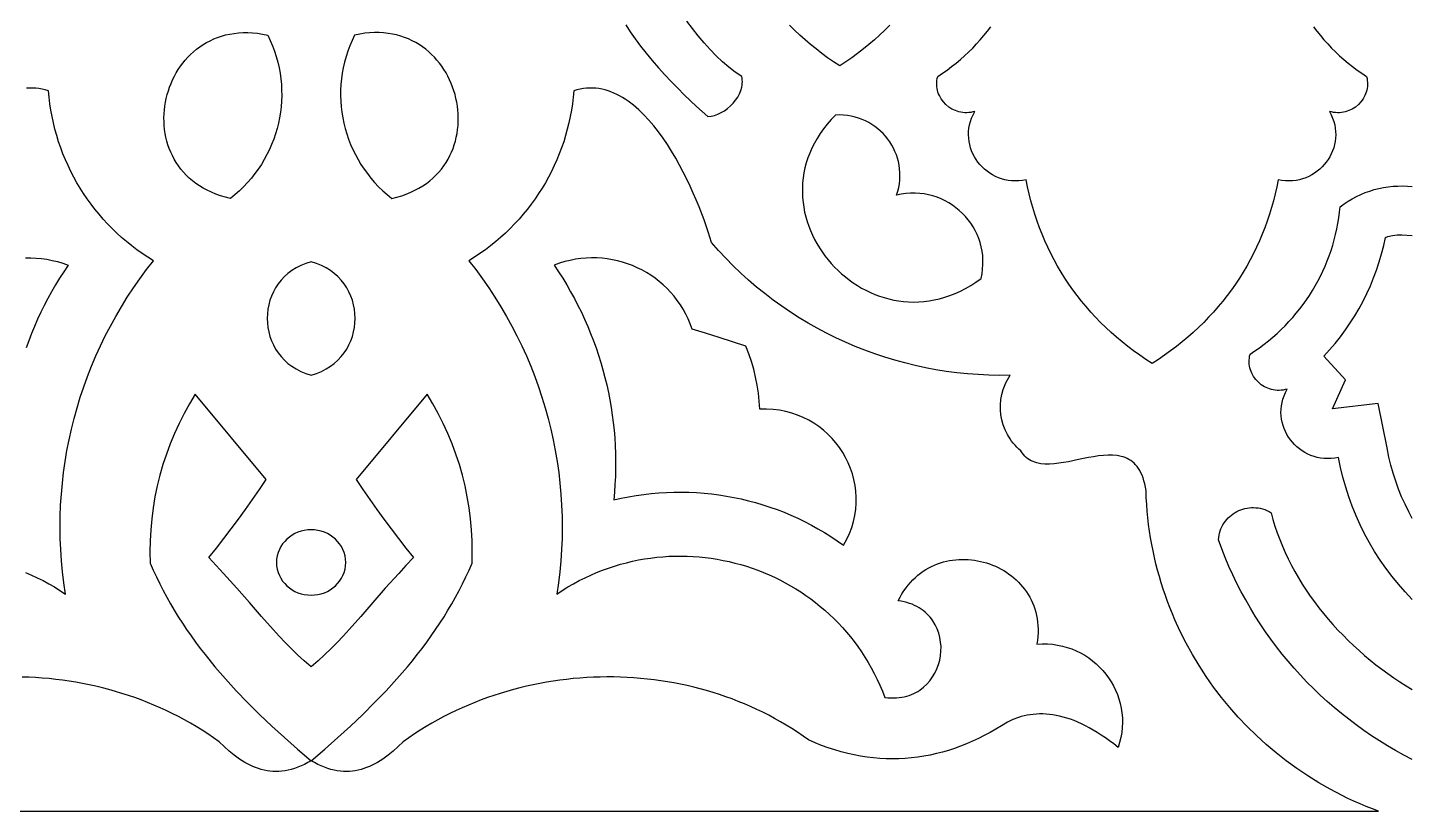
# Model space of a CAD drawing. Extents: x 50 to 3710, y -977 to -877.
# Drawn here: x 3624.9 to 3710.1, y -977.1 to -928.9 of the extents above; entities that cross this region are included whole.
import ezdxf

# ---------------------------------------------------------------- set-up
doc = ezdxf.new("R2010")
doc.units = 0
doc.layers.add('LAYER_1', color=18, linetype='CONTINUOUS')

msp = doc.modelspace()

# ---------------------------------------------------------------- linework, layer by layer
at = {"layer": 'LAYER_1'}
for points in [[(3661.713, -928.699), (3661.98, -929.126), (3662.28, -929.561), (3662.609, -930.004), (3662.961, -930.449), (3663.332, -930.894), (3663.717, -931.336), (3664.112, -931.77), (3664.512, -932.195), (3664.912, -932.606), (3665.308, -933), (3666.068, -933.724), (3666.755, -934.341), (3666.962, -934.319), (3667.172, -934.27), (3667.38, -934.196), (3667.586, -934.099), (3667.785, -933.981), (3667.976, -933.844), (3668.156, -933.69), (3668.322, -933.521), (3668.472, -933.34), (3668.603, -933.147), (3668.712, -932.946), (3668.798, -932.738), (3668.856, -932.525), (3668.875, -932.417), (3668.885, -932.309), (3668.888, -932.2), (3668.883, -932.092), (3668.869, -931.984), (3668.846, -931.876), (3668.453, -931.607), (3668.061, -931.303), (3667.671, -930.966), (3667.284, -930.601), (3666.903, -930.211), (3666.53, -929.8), (3666.166, -929.371), (3665.813, -928.927), (3665.474, -928.473)], [(3677.962, -928.717), (3677.654, -929.025), (3677.337, -929.326), (3677.012, -929.62), (3676.678, -929.906), (3676.335, -930.185), (3675.983, -930.456), (3675.624, -930.72), (3675.256, -930.975), (3674.879, -931.222), (3674.503, -930.975), (3674.134, -930.72), (3673.775, -930.456), (3673.423, -930.185), (3673.08, -929.906), (3672.746, -929.62), (3672.421, -929.326), (3672.104, -929.025), (3671.796, -928.717)], [(3704.049, -928.822), (3704.255, -929.094), (3704.469, -929.361), (3704.691, -929.623), (3704.92, -929.878), (3705.157, -930.127), (3705.402, -930.37), (3705.654, -930.606), (3705.913, -930.835), (3706.179, -931.058), (3706.452, -931.273), (3706.732, -931.482), (3707.019, -931.683), (3707.313, -931.876), (3707.341, -932.002), (3707.359, -932.127), (3707.369, -932.251), (3707.37, -932.373), (3707.362, -932.493), (3707.347, -932.611), (3707.323, -932.726), (3707.292, -932.839), (3707.254, -932.949), (3707.209, -933.055), (3707.098, -933.257), (3706.964, -933.443), (3706.807, -933.61), (3706.63, -933.757), (3706.435, -933.881), (3706.225, -933.98), (3706.115, -934.019), (3706.002, -934.052), (3705.886, -934.077), (3705.768, -934.094), (3705.648, -934.104), (3705.526, -934.106), (3705.402, -934.099), (3705.277, -934.084), (3705.151, -934.06), (3705.025, -934.026), (3705.133, -934.23), (3705.222, -934.436), (3705.294, -934.643), (3705.349, -934.851), (3705.386, -935.058), (3705.408, -935.265), (3705.413, -935.47), (3705.404, -935.673), (3705.379, -935.873), (3705.34, -936.07), (3705.287, -936.263), (3705.221, -936.451), (3705.142, -936.634), (3705.051, -936.811), (3704.948, -936.981), (3704.833, -937.144), (3704.708, -937.299), (3704.573, -937.445), (3704.427, -937.582), (3704.273, -937.71), (3704.109, -937.826), (3703.937, -937.932), (3703.757, -938.026), (3703.57, -938.107), (3703.376, -938.175), (3703.176, -938.229), (3702.97, -938.269), (3702.759, -938.294), (3702.543, -938.303), (3702.322, -938.296), (3702.098, -938.271), (3701.87, -938.229), (3701.785, -938.662), (3701.689, -939.091), (3701.583, -939.517), (3701.465, -939.939), (3701.337, -940.357), (3701.198, -940.771), (3701.049, -941.18), (3700.889, -941.585), (3700.718, -941.986), (3700.537, -942.382), (3700.346, -942.772), (3700.145, -943.158), (3699.934, -943.538), (3699.713, -943.913), (3699.482, -944.282), (3699.241, -944.646), (3698.99, -945.003), (3698.729, -945.354), (3698.459, -945.699), (3698.18, -946.037), (3697.891, -946.369), (3697.592, -946.694), (3697.285, -947.012), (3696.968, -947.322), (3696.642, -947.625), (3696.307, -947.921), (3695.963, -948.209), (3695.61, -948.489), (3695.249, -948.761), (3694.878, -949.025), (3694.499, -949.28), (3694.112, -949.527), (3693.724, -949.28), (3693.346, -949.025), (3692.975, -948.761), (3692.614, -948.489), (3692.261, -948.209), (3691.917, -947.921), (3691.582, -947.625), (3691.256, -947.322), (3690.939, -947.012), (3690.631, -946.694), (3690.333, -946.369), (3690.044, -946.037), (3689.764, -945.699), (3689.494, -945.354), (3689.234, -945.003), (3688.983, -944.646), (3688.742, -944.282), (3688.511, -943.913), (3688.29, -943.538), (3688.078, -943.158), (3687.877, -942.772), (3687.686, -942.382), (3687.506, -941.986), (3687.335, -941.585), (3687.175, -941.18), (3687.026, -940.771), (3686.887, -940.357), (3686.759, -939.939), (3686.641, -939.517), (3686.534, -939.091), (3686.439, -938.662), (3686.354, -938.229), (3686.126, -938.271), (3685.902, -938.296), (3685.681, -938.303), (3685.465, -938.294), (3685.254, -938.269), (3685.048, -938.229), (3684.847, -938.175), (3684.653, -938.107), (3684.466, -938.026), (3684.287, -937.932), (3684.115, -937.826), (3683.951, -937.71), (3683.797, -937.582), (3683.651, -937.445), (3683.516, -937.299), (3683.39, -937.144), (3683.276, -936.981), (3683.173, -936.811), (3683.082, -936.634), (3683.003, -936.451), (3682.937, -936.263), (3682.884, -936.07), (3682.845, -935.873), (3682.82, -935.673), (3682.81, -935.47), (3682.816, -935.265), (3682.837, -935.058), (3682.875, -934.851), (3682.93, -934.643), (3683.001, -934.436), (3683.091, -934.23), (3683.199, -934.026), (3683.072, -934.06), (3682.947, -934.084), (3682.822, -934.099), (3682.698, -934.106), (3682.576, -934.104), (3682.456, -934.094), (3682.338, -934.077), (3682.222, -934.052), (3682.109, -934.019), (3681.999, -933.98), (3681.789, -933.881), (3681.594, -933.757), (3681.417, -933.61), (3681.26, -933.443), (3681.125, -933.257), (3681.015, -933.055), (3680.97, -932.949), (3680.931, -932.839), (3680.9, -932.726), (3680.877, -932.611), (3680.861, -932.493), (3680.854, -932.373), (3680.855, -932.251), (3680.865, -932.127), (3680.883, -932.002), (3680.911, -931.876), (3681.205, -931.683), (3681.492, -931.482), (3681.772, -931.273), (3682.045, -931.058), (3682.311, -930.835), (3682.57, -930.606), (3682.822, -930.37), (3683.066, -930.127), (3683.303, -929.878), (3683.533, -929.623), (3683.755, -929.361), (3683.969, -929.094), (3684.175, -928.822)], [(3576.63, -977.082), (3642.343, -977.082), (3708.056, -977.082), (3707.671, -976.936), (3707.289, -976.783), (3706.911, -976.623), (3706.537, -976.457), (3706.166, -976.285), (3705.8, -976.106), (3705.08, -975.728), (3704.376, -975.326), (3703.689, -974.9), (3703.021, -974.45), (3702.371, -973.977), (3701.739, -973.482), (3701.128, -972.965), (3700.536, -972.427), (3699.965, -971.868), (3699.415, -971.29), (3698.887, -970.692), (3698.382, -970.076), (3697.899, -969.442), (3697.439, -968.79), (3697.004, -968.122), (3696.593, -967.438), (3696.207, -966.738), (3695.847, -966.024), (3695.513, -965.295), (3695.356, -964.926), (3695.205, -964.553), (3695.062, -964.177), (3694.925, -963.798), (3694.796, -963.416), (3694.673, -963.031), (3694.558, -962.643), (3694.449, -962.252), (3694.348, -961.858), (3694.255, -961.462), (3694.168, -961.063), (3694.089, -960.661), (3694.018, -960.257), (3693.954, -959.851), (3693.898, -959.442), (3693.85, -959.031), (3693.809, -958.619), (3693.776, -958.204), (3693.751, -957.787), (3693.735, -957.368), (3693.699, -957.15), (3693.656, -956.946), (3693.606, -956.755), (3693.551, -956.578), (3693.489, -956.413), (3693.421, -956.26), (3693.347, -956.12), (3693.267, -955.991), (3693.183, -955.873), (3693.093, -955.766), (3692.998, -955.669), (3692.898, -955.583), (3692.794, -955.505), (3692.685, -955.437), (3692.572, -955.378), (3692.455, -955.327), (3692.334, -955.284), (3692.21, -955.248), (3691.951, -955.198), (3691.68, -955.174), (3691.399, -955.172), (3691.109, -955.188), (3690.811, -955.221), (3690.508, -955.267), (3690.201, -955.322), (3689.581, -955.448), (3688.964, -955.574), (3688.661, -955.629), (3688.363, -955.675), (3688.072, -955.708), (3687.789, -955.725), (3687.517, -955.723), (3687.257, -955.698), (3687.01, -955.649), (3686.893, -955.613), (3686.779, -955.57), (3686.669, -955.519), (3686.564, -955.46), (3686.463, -955.392), (3686.367, -955.315), (3686.276, -955.228), (3686.19, -955.132), (3686.109, -955.025), (3686.034, -954.907), (3685.907, -954.795), (3685.786, -954.678), (3685.672, -954.557), (3685.564, -954.431), (3685.464, -954.302), (3685.37, -954.169), (3685.202, -953.893), (3685.062, -953.606), (3684.95, -953.309), (3684.865, -953.005), (3684.808, -952.695), (3684.779, -952.382), (3684.778, -952.067), (3684.806, -951.752), (3684.862, -951.44), (3684.947, -951.133), (3685.062, -950.832), (3685.13, -950.685), (3685.205, -950.54), (3685.288, -950.397), (3685.378, -950.258), (3684.715, -950.263), (3684.055, -950.25), (3683.398, -950.219), (3682.743, -950.169), (3682.091, -950.102), (3681.443, -950.017), (3680.799, -949.914), (3680.16, -949.794), (3679.524, -949.657), (3678.894, -949.502), (3678.269, -949.331), (3677.65, -949.143), (3677.036, -948.938), (3676.429, -948.716), (3675.829, -948.479), (3675.236, -948.225), (3674.65, -947.955), (3674.072, -947.669), (3673.501, -947.367), (3672.94, -947.05), (3672.387, -946.718), (3671.843, -946.37), (3671.308, -946.007), (3670.784, -945.629), (3670.269, -945.237), (3669.765, -944.83), (3669.272, -944.408), (3668.79, -943.972), (3668.319, -943.522), (3667.861, -943.058), (3667.414, -942.58), (3666.98, -942.088), (3666.78, -941.427), (3666.527, -940.687), (3666.222, -939.888), (3666.052, -939.472), (3665.869, -939.049), (3665.675, -938.62), (3665.469, -938.189), (3665.251, -937.757), (3665.023, -937.326), (3664.784, -936.9), (3664.534, -936.481), (3664.274, -936.07), (3664.004, -935.671), (3663.724, -935.285), (3663.434, -934.916), (3663.135, -934.564), (3662.827, -934.234), (3662.51, -933.927), (3662.184, -933.645), (3661.85, -933.392), (3661.68, -933.276), (3661.508, -933.168), (3661.334, -933.068), (3661.158, -932.977), (3660.98, -932.895), (3660.8, -932.821), (3660.618, -932.757), (3660.435, -932.703), (3660.249, -932.659), (3660.062, -932.624), (3659.873, -932.601), (3659.683, -932.588), (3659.49, -932.586), (3659.297, -932.596), (3659.101, -932.617), (3658.904, -932.651), (3658.705, -932.697), (3658.505, -932.755), (3658.469, -933.157), (3658.422, -933.557), (3658.362, -933.954), (3658.29, -934.348), (3658.207, -934.738), (3658.112, -935.125), (3658.006, -935.509), (3657.889, -935.888), (3657.76, -936.263), (3657.621, -936.633), (3657.47, -936.999), (3657.309, -937.36), (3657.138, -937.716), (3656.956, -938.067), (3656.763, -938.412), (3656.561, -938.751), (3656.348, -939.084), (3656.126, -939.411), (3655.894, -939.732), (3655.652, -940.046), (3655.401, -940.353), (3655.141, -940.653), (3654.871, -940.946), (3654.592, -941.231), (3654.305, -941.508), (3654.008, -941.777), (3653.703, -942.038), (3653.39, -942.291), (3653.068, -942.535), (3652.738, -942.77), (3652.4, -942.996), (3652.054, -943.212), (3652.479, -943.761), (3652.889, -944.318), (3653.283, -944.884), (3653.661, -945.459), (3654.023, -946.042), (3654.369, -946.633), (3654.699, -947.232), (3655.013, -947.838), (3655.311, -948.451), (3655.592, -949.07), (3655.857, -949.696), (3656.105, -950.328), (3656.336, -950.965), (3656.551, -951.608), (3656.75, -952.256), (3656.931, -952.909), (3657.095, -953.565), (3657.242, -954.226), (3657.372, -954.891), (3657.485, -955.559), (3657.581, -956.23), (3657.659, -956.903), (3657.72, -957.58), (3657.763, -958.258), (3657.788, -958.937), (3657.796, -959.619), (3657.786, -960.301), (3657.758, -960.984), (3657.712, -961.668), (3657.648, -962.351), (3657.565, -963.035), (3657.465, -963.717), (3657.805, -963.493), (3658.149, -963.281), (3658.497, -963.081), (3658.848, -962.892), (3659.202, -962.714), (3659.56, -962.548), (3659.919, -962.393), (3660.282, -962.25), (3660.646, -962.118), (3661.013, -961.996), (3661.381, -961.886), (3661.752, -961.788), (3662.123, -961.699), (3662.495, -961.622), (3662.869, -961.556), (3663.243, -961.5), (3663.618, -961.455), (3663.993, -961.421), (3664.368, -961.397), (3664.742, -961.384), (3665.117, -961.381), (3665.49, -961.388), (3665.863, -961.405), (3666.235, -961.433), (3666.605, -961.471), (3666.974, -961.519), (3667.341, -961.577), (3667.706, -961.644), (3668.069, -961.722), (3668.429, -961.809), (3668.787, -961.906), (3669.142, -962.012), (3669.494, -962.128), (3669.843, -962.254), (3670.188, -962.389), (3670.529, -962.533), (3670.866, -962.687), (3671.199, -962.849), (3671.528, -963.021), (3671.852, -963.202), (3672.171, -963.392), (3672.485, -963.59), (3672.794, -963.798), (3673.097, -964.014), (3673.394, -964.239), (3673.685, -964.473), (3673.971, -964.715), (3674.249, -964.966), (3674.521, -965.225), (3674.787, -965.493), (3675.045, -965.768), (3675.295, -966.052), (3675.539, -966.344), (3675.774, -966.644), (3676.002, -966.953), (3676.221, -967.269), (3676.431, -967.592), (3676.634, -967.924), (3676.827, -968.264), (3677.011, -968.611), (3677.186, -968.965), (3677.351, -969.327), (3677.506, -969.697), (3677.652, -970.074), (3677.838, -970.095), (3678.02, -970.106), (3678.196, -970.109), (3678.368, -970.103), (3678.536, -970.089), (3678.698, -970.066), (3678.855, -970.036), (3679.008, -969.998), (3679.155, -969.952), (3679.298, -969.9), (3679.435, -969.841), (3679.568, -969.775), (3679.695, -969.703), (3679.817, -969.625), (3680.045, -969.452), (3680.252, -969.259), (3680.438, -969.047), (3680.602, -968.819), (3680.744, -968.577), (3680.864, -968.323), (3680.961, -968.059), (3681.035, -967.788), (3681.086, -967.511), (3681.113, -967.231), (3681.116, -966.95), (3681.095, -966.67), (3681.05, -966.393), (3680.98, -966.122), (3680.885, -965.859), (3680.764, -965.606), (3680.617, -965.364), (3680.535, -965.249), (3680.445, -965.137), (3680.349, -965.029), (3680.246, -964.926), (3680.137, -964.828), (3680.021, -964.734), (3679.898, -964.645), (3679.769, -964.562), (3679.632, -964.485), (3679.489, -964.414), (3679.339, -964.349), (3679.182, -964.29), (3679.018, -964.239), (3678.847, -964.194), (3678.669, -964.157), (3678.484, -964.127), (3678.594, -963.914), (3678.71, -963.711), (3678.833, -963.518), (3678.963, -963.334), (3679.098, -963.161), (3679.239, -962.997), (3679.385, -962.842), (3679.537, -962.697), (3679.693, -962.561), (3679.853, -962.435), (3680.018, -962.317), (3680.187, -962.209), (3680.359, -962.11), (3680.535, -962.019), (3680.714, -961.938), (3680.895, -961.865), (3681.079, -961.801), (3681.265, -961.745), (3681.453, -961.697), (3681.642, -961.658), (3681.832, -961.628), (3682.024, -961.605), (3682.216, -961.59), (3682.409, -961.584), (3682.601, -961.585), (3682.794, -961.594), (3682.985, -961.611), (3683.177, -961.635), (3683.366, -961.667), (3683.555, -961.706), (3683.926, -961.807), (3684.109, -961.868), (3684.289, -961.936), (3684.466, -962.01), (3684.64, -962.092), (3684.81, -962.181), (3684.977, -962.276), (3685.139, -962.378), (3685.297, -962.486), (3685.451, -962.601), (3685.599, -962.722), (3685.743, -962.849), (3685.88, -962.982), (3686.012, -963.122), (3686.138, -963.267), (3686.257, -963.418), (3686.37, -963.575), (3686.476, -963.738), (3686.574, -963.906), (3686.665, -964.08), (3686.747, -964.259), (3686.822, -964.443), (3686.888, -964.632), (3686.945, -964.827), (3686.994, -965.027), (3687.033, -965.231), (3687.062, -965.441), (3687.081, -965.655), (3687.09, -965.873), (3687.088, -966.097), (3687.076, -966.324), (3687.052, -966.557), (3687.017, -966.793), (3687.343, -966.778), (3687.663, -966.783), (3687.978, -966.808), (3688.285, -966.852), (3688.586, -966.915), (3688.878, -966.996), (3689.163, -967.094), (3689.438, -967.209), (3689.704, -967.339), (3689.961, -967.485), (3690.206, -967.645), (3690.441, -967.819), (3690.665, -968.006), (3690.876, -968.206), (3691.075, -968.417), (3691.261, -968.639), (3691.433, -968.872), (3691.591, -969.115), (3691.734, -969.366), (3691.862, -969.626), (3691.974, -969.894), (3692.069, -970.169), (3692.148, -970.45), (3692.21, -970.736), (3692.254, -971.028), (3692.279, -971.323), (3692.285, -971.623), (3692.271, -971.925), (3692.238, -972.23), (3692.184, -972.536), (3692.109, -972.842), (3692.012, -973.15), (3691.749, -972.941), (3691.49, -972.746), (3691.234, -972.562), (3690.982, -972.39), (3690.732, -972.23), (3690.486, -972.081), (3690.244, -971.944), (3690.004, -971.818), (3689.768, -971.702), (3689.535, -971.598), (3689.305, -971.503), (3689.079, -971.42), (3688.855, -971.346), (3688.635, -971.282), (3688.418, -971.228), (3688.204, -971.183), (3687.993, -971.147), (3687.786, -971.121), (3687.581, -971.104), (3687.38, -971.095), (3687.182, -971.094), (3686.986, -971.102), (3686.794, -971.118), (3686.605, -971.142), (3686.419, -971.174), (3686.236, -971.213), (3686.056, -971.259), (3685.879, -971.313), (3685.534, -971.44), (3685.201, -971.593), (3684.85, -971.818), (3684.497, -972.033), (3684.14, -972.236), (3683.782, -972.428), (3683.421, -972.608), (3683.057, -972.777), (3682.691, -972.933), (3682.323, -973.078), (3681.953, -973.211), (3681.58, -973.332), (3681.206, -973.44), (3680.829, -973.536), (3680.45, -973.62), (3680.069, -973.691), (3679.687, -973.749), (3679.302, -973.795), (3678.916, -973.827), (3678.529, -973.847), (3678.139, -973.854), (3677.748, -973.847), (3677.356, -973.827), (3676.962, -973.794), (3676.567, -973.747), (3676.17, -973.686), (3675.773, -973.611), (3675.374, -973.523), (3674.974, -973.421), (3674.573, -973.304), (3674.171, -973.173), (3673.768, -973.028), (3673.364, -972.869), (3672.959, -972.695), (3672.623, -972.455), (3672.282, -972.222), (3671.936, -971.997), (3671.586, -971.78), (3671.232, -971.571), (3670.873, -971.369), (3670.51, -971.175), (3670.143, -970.988), (3669.772, -970.81), (3669.398, -970.639), (3669.02, -970.475), (3668.639, -970.319), (3668.255, -970.171), (3667.868, -970.031), (3667.478, -969.898), (3667.085, -969.773), (3666.69, -969.656), (3666.292, -969.546), (3665.892, -969.444), (3665.49, -969.35), (3665.086, -969.263), (3664.68, -969.184), (3664.272, -969.113), (3663.863, -969.049), (3663.453, -968.993), (3663.041, -968.945), (3662.628, -968.904), (3662.215, -968.871), (3661.8, -968.846), (3661.386, -968.829), (3660.97, -968.819), (3660.555, -968.817), (3660.139, -968.822), (3659.723, -968.835), (3659.308, -968.856), (3658.892, -968.885), (3658.477, -968.921), (3658.063, -968.965), (3657.65, -969.016), (3657.237, -969.075), (3656.826, -969.142), (3656.416, -969.217), (3656.007, -969.299), (3655.6, -969.389), (3655.194, -969.487), (3654.791, -969.592), (3654.389, -969.705), (3653.989, -969.826), (3653.592, -969.955), (3653.197, -970.091), (3652.805, -970.234), (3652.415, -970.386), (3652.028, -970.545), (3651.645, -970.712), (3651.264, -970.886), (3650.887, -971.069), (3650.514, -971.259), (3650.144, -971.456), (3649.778, -971.661), (3649.416, -971.874), (3649.058, -972.095), (3648.704, -972.323), (3648.355, -972.559), (3648.01, -972.803), (3647.704, -973.102), (3647.394, -973.381), (3647.078, -973.637), (3646.758, -973.869), (3646.431, -974.074), (3646.099, -974.25), (3645.93, -974.327), (3645.759, -974.396), (3645.587, -974.457), (3645.413, -974.509), (3645.237, -974.552), (3645.06, -974.586), (3644.88, -974.611), (3644.698, -974.627), (3644.515, -974.632), (3644.329, -974.628), (3644.141, -974.613), (3643.951, -974.588), (3643.758, -974.551), (3643.564, -974.504), (3643.367, -974.445), (3643.167, -974.374), (3642.965, -974.292), (3642.761, -974.197), (3642.554, -974.09), (3642.344, -973.97), (3643.178, -973.26), (3643.986, -972.549), (3644.768, -971.835), (3645.524, -971.118), (3646.252, -970.396), (3646.952, -969.669), (3647.624, -968.934), (3648.265, -968.191), (3648.575, -967.816), (3648.877, -967.438), (3649.171, -967.058), (3649.457, -966.676), (3649.735, -966.29), (3650.006, -965.901), (3650.268, -965.509), (3650.522, -965.113), (3650.768, -964.714), (3651.005, -964.311), (3651.234, -963.905), (3651.455, -963.494), (3651.666, -963.08), (3651.869, -962.661), (3652.064, -962.238), (3652.249, -961.81), (3652.265, -961.124), (3652.254, -960.44), (3652.218, -959.759), (3652.156, -959.08), (3652.068, -958.405), (3651.956, -957.734), (3651.818, -957.068), (3651.655, -956.408), (3651.468, -955.755), (3651.256, -955.108), (3651.019, -954.47), (3650.759, -953.839), (3650.474, -953.218), (3650.166, -952.607), (3649.834, -952.006), (3649.479, -951.416), (3645.11, -956.666), (3645.525, -957.286), (3645.948, -957.902), (3646.378, -958.512), (3646.817, -959.116), (3647.263, -959.715), (3647.716, -960.309), (3648.178, -960.897), (3648.646, -961.479), (3648.18, -961.967), (3647.737, -962.443), (3646.91, -963.364), (3646.141, -964.246), (3645.406, -965.092), (3644.683, -965.905), (3644.319, -966.301), (3643.948, -966.69), (3643.568, -967.073), (3643.175, -967.45), (3642.768, -967.821), (3642.343, -968.187), (3641.918, -967.821), (3641.511, -967.45), (3641.119, -967.073), (3640.739, -966.69), (3640.368, -966.301), (3640.003, -965.905), (3639.28, -965.092), (3638.546, -964.246), (3637.777, -963.364), (3636.95, -962.443), (3636.507, -961.967), (3636.04, -961.479), (3636.509, -960.897), (3636.97, -960.309), (3637.424, -959.715), (3637.87, -959.116), (3638.308, -958.512), (3638.739, -957.902), (3639.162, -957.286), (3639.577, -956.666), (3635.208, -951.416), (3634.853, -952.006), (3634.521, -952.607), (3634.212, -953.218), (3633.928, -953.839), (3633.667, -954.47), (3633.431, -955.108), (3633.219, -955.755), (3633.031, -956.408), (3632.869, -957.068), (3632.731, -957.734), (3632.618, -958.405), (3632.531, -959.08), (3632.469, -959.759), (3632.432, -960.44), (3632.422, -961.124), (3632.438, -961.81), (3632.623, -962.238), (3632.817, -962.661), (3633.02, -963.08), (3633.232, -963.494), (3633.452, -963.905), (3633.681, -964.311), (3633.919, -964.714), (3634.164, -965.113), (3634.418, -965.509), (3634.681, -965.901), (3634.951, -966.29), (3635.229, -966.676), (3635.516, -967.058), (3635.81, -967.438), (3636.421, -968.191), (3637.063, -968.934), (3637.734, -969.669), (3638.434, -970.396), (3639.162, -971.118), (3639.918, -971.835), (3640.7, -972.549), (3641.509, -973.26), (3642.342, -973.97), (3642.133, -974.09), (3641.926, -974.197), (3641.721, -974.292), (3641.519, -974.374), (3641.32, -974.445), (3641.123, -974.504), (3640.928, -974.551), (3640.736, -974.588), (3640.546, -974.613), (3640.358, -974.628), (3640.172, -974.632), (3639.988, -974.627), (3639.806, -974.611), (3639.627, -974.586), (3639.449, -974.552), (3639.273, -974.509), (3639.099, -974.457), (3638.927, -974.396), (3638.757, -974.327), (3638.588, -974.25), (3638.255, -974.074), (3637.929, -973.869), (3637.608, -973.637), (3637.293, -973.381), (3636.982, -973.102), (3636.677, -972.803), (3636.332, -972.559), (3635.982, -972.323), (3635.629, -972.095), (3635.271, -971.874), (3634.909, -971.661), (3634.543, -971.456), (3634.173, -971.259), (3633.799, -971.069), (3633.422, -970.886), (3633.042, -970.712), (3632.658, -970.545), (3632.271, -970.386), (3631.882, -970.234), (3631.49, -970.091), (3631.095, -969.955), (3630.697, -969.826), (3630.298, -969.705), (3629.896, -969.592), (3629.492, -969.487), (3629.087, -969.389), (3628.679, -969.299), (3628.271, -969.217), (3627.86, -969.142), (3627.449, -969.075), (3627.037, -969.016), (3626.623, -968.965), (3626.209, -968.921), (3625.794, -968.885), (3625.379, -968.856), (3624.963, -968.835), (3624.548, -968.822)], [(3624.767, -962.393), (3625.127, -962.548), (3625.484, -962.714), (3625.838, -962.892), (3626.19, -963.081), (3626.537, -963.281), (3626.882, -963.493), (3627.222, -963.717), (3627.121, -963.035), (3627.039, -962.351), (3626.975, -961.668), (3626.929, -960.984), (3626.901, -960.301), (3626.891, -959.619), (3626.898, -958.937), (3626.924, -958.258), (3626.967, -957.58), (3627.028, -956.903), (3627.106, -956.23), (3627.201, -955.559), (3627.314, -954.891), (3627.444, -954.226), (3627.591, -953.565), (3627.756, -952.909), (3627.937, -952.256), (3628.135, -951.608), (3628.35, -950.965), (3628.582, -950.328), (3628.83, -949.696), (3629.095, -949.07), (3629.376, -948.451), (3629.674, -947.838), (3629.987, -947.232), (3630.317, -946.633), (3630.664, -946.042), (3631.026, -945.459), (3631.404, -944.884), (3631.798, -944.318), (3632.207, -943.761), (3632.633, -943.212), (3632.287, -942.996), (3631.949, -942.77), (3631.619, -942.535), (3631.297, -942.291), (3630.983, -942.038), (3630.678, -941.777), (3630.382, -941.508), (3630.094, -941.231), (3629.816, -940.946), (3629.546, -940.653), (3629.285, -940.353), (3629.034, -940.046), (3628.793, -939.732), (3628.561, -939.411), (3628.338, -939.084), (3628.126, -938.751), (3627.923, -938.412), (3627.731, -938.067), (3627.549, -937.716), (3627.377, -937.36), (3627.216, -936.999), (3627.066, -936.633), (3626.926, -936.263), (3626.798, -935.888), (3626.681, -935.509), (3626.574, -935.125), (3626.48, -934.738), (3626.396, -934.348), (3626.325, -933.954), (3626.265, -933.557), (3626.217, -933.157), (3626.181, -932.755), (3625.981, -932.697), (3625.782, -932.651), (3625.585, -932.617), (3625.39, -932.596), (3625.196, -932.586), (3625.004, -932.588), (3624.813, -932.601)], [(3710.128, -964.047), (3709.693, -963.59), (3709.277, -963.118), (3708.88, -962.633), (3708.503, -962.134), (3708.146, -961.623), (3707.809, -961.1), (3707.492, -960.565), (3707.195, -960.019), (3706.919, -959.462), (3706.664, -958.896), (3706.43, -958.319), (3706.218, -957.734), (3706.027, -957.14), (3705.858, -956.537), (3705.711, -955.927), (3705.587, -955.31), (3705.359, -955.352), (3705.134, -955.377), (3704.914, -955.384), (3704.698, -955.375), (3704.486, -955.35), (3704.28, -955.31), (3704.08, -955.256), (3703.886, -955.188), (3703.699, -955.107), (3703.519, -955.013), (3703.348, -954.907), (3703.184, -954.791), (3703.029, -954.663), (3702.884, -954.526), (3702.748, -954.38), (3702.623, -954.225), (3702.509, -954.062), (3702.406, -953.892), (3702.314, -953.715), (3702.235, -953.532), (3702.169, -953.344), (3702.117, -953.151), (3702.078, -952.954), (3702.053, -952.754), (3702.043, -952.551), (3702.049, -952.346), (3702.07, -952.139), (3702.108, -951.932), (3702.162, -951.724), (3702.234, -951.517), (3702.324, -951.311), (3702.432, -951.107), (3702.305, -951.141), (3702.179, -951.165), (3702.055, -951.18), (3701.931, -951.187), (3701.809, -951.185), (3701.689, -951.176), (3701.57, -951.158), (3701.455, -951.133), (3701.342, -951.1), (3701.232, -951.061), (3701.022, -950.962), (3700.827, -950.838), (3700.65, -950.691), (3700.493, -950.524), (3700.358, -950.338), (3700.248, -950.136), (3700.202, -950.03), (3700.164, -949.92), (3700.133, -949.807), (3700.11, -949.692), (3700.094, -949.574), (3700.087, -949.454), (3700.088, -949.332), (3700.097, -949.208), (3700.116, -949.083), (3700.144, -948.957), (3700.437, -948.764), (3700.724, -948.563), (3701.004, -948.355), (3701.278, -948.139), (3701.544, -947.916), (3701.803, -947.687), (3702.055, -947.451), (3702.299, -947.208), (3702.536, -946.959), (3702.766, -946.704), (3702.988, -946.443), (3703.202, -946.175), (3703.408, -945.903), (3703.606, -945.625), (3703.796, -945.341), (3703.978, -945.053), (3704.152, -944.759), (3704.317, -944.461), (3704.474, -944.158), (3704.622, -943.851), (3704.761, -943.54), (3704.891, -943.224), (3705.013, -942.905), (3705.125, -942.582), (3705.228, -942.255), (3705.322, -941.926), (3705.407, -941.593), (3705.482, -941.257), (3705.547, -940.918), (3705.603, -940.576), (3705.649, -940.233), (3705.685, -939.887), (3705.926, -939.711), (3706.174, -939.548), (3706.428, -939.398), (3706.689, -939.26), (3706.956, -939.135), (3707.228, -939.024), (3707.505, -938.925), (3707.786, -938.84), (3708.071, -938.768), (3708.359, -938.709), (3708.65, -938.665), (3708.943, -938.634), (3709.238, -938.616), (3709.534, -938.613), (3709.831, -938.624), (3710.128, -938.649)], [(3710.128, -959.06), (3709.906, -958.652), (3709.68, -958.196), (3709.47, -957.73), (3709.278, -957.257), (3709.104, -956.776), (3708.947, -956.287), (3708.808, -955.791), (3708.687, -955.288), (3708.573, -954.725), (3708.021, -951.989), (3705.211, -952.333), (3706.025, -950.541), (3704.685, -949.089), (3705.039, -948.7), (3705.379, -948.3), (3705.704, -947.889), (3706.014, -947.468), (3706.309, -947.038), (3706.588, -946.598), (3706.852, -946.149), (3707.099, -945.691), (3707.331, -945.226), (3707.546, -944.753), (3707.745, -944.272), (3707.927, -943.784), (3708.091, -943.29), (3708.239, -942.79), (3708.369, -942.285), (3708.482, -941.774), (3708.614, -941.73), (3708.902, -941.665), (3709.196, -941.627), (3709.493, -941.616), (3710.128, -941.655)], [(3624.759, -943.039), (3625.086, -943.035), (3625.414, -943.048), (3625.743, -943.077), (3626.073, -943.124), (3626.402, -943.188), (3626.731, -943.269), (3627.058, -943.369), (3627.383, -943.487), (3627.115, -943.887), (3626.857, -944.292), (3626.608, -944.701), (3626.369, -945.116), (3626.139, -945.534), (3625.919, -945.957), (3625.709, -946.384), (3625.508, -946.815), (3625.317, -947.25), (3625.136, -947.689), (3624.965, -948.131), (3624.804, -948.576)], [(3710.128, -973.893), (3709.611, -973.623), (3709.102, -973.342), (3708.6, -973.049), (3708.106, -972.745), (3707.621, -972.43), (3707.144, -972.104), (3706.675, -971.768), (3706.214, -971.421), (3705.763, -971.063), (3705.32, -970.696), (3704.887, -970.318), (3704.463, -969.931), (3704.048, -969.534), (3703.643, -969.128), (3703.248, -968.712), (3702.863, -968.287), (3702.488, -967.853), (3702.123, -967.411), (3701.769, -966.959), (3701.425, -966.5), (3701.092, -966.032), (3700.771, -965.556), (3700.46, -965.072), (3700.161, -964.581), (3699.873, -964.082), (3699.597, -963.575), (3699.333, -963.062), (3699.081, -962.541), (3698.841, -962.014), (3698.614, -961.479), (3698.399, -960.939), (3698.197, -960.392), (3698.209, -960.244), (3698.231, -960.101), (3698.263, -959.962), (3698.303, -959.828), (3698.351, -959.698), (3698.408, -959.574), (3698.472, -959.454), (3698.543, -959.34), (3698.622, -959.231), (3698.707, -959.128), (3698.797, -959.031), (3698.894, -958.94), (3698.996, -958.855), (3699.103, -958.777), (3699.215, -958.705), (3699.331, -958.641), (3699.45, -958.583), (3699.573, -958.533), (3699.699, -958.491), (3699.828, -958.456), (3699.959, -958.429), (3700.091, -958.41), (3700.226, -958.399), (3700.361, -958.397), (3700.497, -958.404), (3700.634, -958.42), (3700.77, -958.444), (3700.906, -958.478), (3701.041, -958.522), (3701.175, -958.575), (3701.307, -958.638), (3701.437, -958.712), (3701.549, -959.129), (3701.675, -959.543), (3701.814, -959.954), (3701.965, -960.361), (3702.129, -960.765), (3702.304, -961.165), (3702.492, -961.561), (3702.691, -961.953), (3702.901, -962.34), (3703.122, -962.723), (3703.353, -963.101), (3703.595, -963.474), (3703.847, -963.842), (3704.108, -964.205), (3704.379, -964.562), (3704.659, -964.913), (3704.947, -965.258), (3705.245, -965.598), (3705.55, -965.93), (3705.863, -966.257), (3706.184, -966.577), (3706.512, -966.89), (3706.847, -967.195), (3707.189, -967.494), (3707.537, -967.785), (3707.891, -968.069), (3708.251, -968.344), (3708.617, -968.612), (3708.987, -968.871), (3709.363, -969.122), (3709.743, -969.365), (3710.128, -969.599)]]:
    msp.add_lwpolyline(points, dxfattribs=at)
for points in [[(3637.381, -939.377), (3637.069, -939.3), (3636.77, -939.211), (3636.484, -939.111), (3636.211, -938.999), (3635.952, -938.877), (3635.704, -938.745), (3635.47, -938.603), (3635.248, -938.451), (3635.039, -938.291), (3634.842, -938.123), (3634.657, -937.946), (3634.485, -937.762), (3634.324, -937.571), (3634.176, -937.374), (3634.039, -937.17), (3633.914, -936.961), (3633.801, -936.747), (3633.699, -936.527), (3633.609, -936.304), (3633.53, -936.077), (3633.462, -935.847), (3633.405, -935.613), (3633.36, -935.378), (3633.325, -935.14), (3633.301, -934.901), (3633.288, -934.661), (3633.285, -934.421), (3633.293, -934.18), (3633.311, -933.939), (3633.339, -933.7), (3633.378, -933.462), (3633.427, -933.225), (3633.485, -932.991), (3633.554, -932.759), (3633.632, -932.531), (3633.72, -932.306), (3633.817, -932.085), (3633.924, -931.868), (3634.04, -931.657), (3634.165, -931.451), (3634.3, -931.251), (3634.444, -931.057), (3634.596, -930.87), (3634.757, -930.69), (3634.927, -930.518), (3635.106, -930.355), (3635.293, -930.199), (3635.488, -930.053), (3635.692, -929.917), (3635.904, -929.79), (3636.124, -929.674), (3636.352, -929.569), (3636.587, -929.476), (3636.831, -929.394), (3637.082, -929.324), (3637.341, -929.268), (3637.607, -929.224), (3637.881, -929.194), (3638.161, -929.179), (3638.449, -929.178), (3638.744, -929.192), (3639.046, -929.221), (3639.355, -929.267), (3639.67, -929.329), (3639.825, -929.656), (3639.964, -929.986), (3640.088, -930.32), (3640.196, -930.657), (3640.289, -930.996), (3640.367, -931.336), (3640.43, -931.679), (3640.477, -932.022), (3640.51, -932.366), (3640.527, -932.711), (3640.531, -933.054), (3640.519, -933.397), (3640.493, -933.739), (3640.452, -934.079), (3640.398, -934.417), (3640.329, -934.752), (3640.246, -935.084), (3640.149, -935.412), (3640.038, -935.737), (3639.913, -936.056), (3639.775, -936.371), (3639.623, -936.681), (3639.457, -936.984), (3639.279, -937.282), (3639.087, -937.572), (3638.882, -937.855), (3638.663, -938.131), (3638.432, -938.398), (3638.188, -938.657), (3637.932, -938.907), (3637.662, -939.147)], [(3647.306, -939.377), (3647.618, -939.3), (3647.917, -939.211), (3648.202, -939.111), (3648.475, -938.999), (3648.735, -938.877), (3648.982, -938.745), (3649.216, -938.603), (3649.438, -938.451), (3649.648, -938.291), (3649.844, -938.123), (3650.029, -937.946), (3650.202, -937.762), (3650.362, -937.571), (3650.511, -937.374), (3650.647, -937.17), (3650.772, -936.961), (3650.886, -936.747), (3650.987, -936.527), (3651.078, -936.304), (3651.157, -936.077), (3651.224, -935.847), (3651.281, -935.613), (3651.327, -935.378), (3651.362, -935.14), (3651.386, -934.901), (3651.399, -934.661), (3651.402, -934.421), (3651.394, -934.18), (3651.376, -933.939), (3651.347, -933.7), (3651.309, -933.462), (3651.26, -933.225), (3651.201, -932.991), (3651.133, -932.759), (3651.055, -932.531), (3650.967, -932.306), (3650.869, -932.085), (3650.763, -931.868), (3650.646, -931.657), (3650.521, -931.451), (3650.387, -931.251), (3650.243, -931.057), (3650.091, -930.87), (3649.929, -930.69), (3649.759, -930.518), (3649.581, -930.355), (3649.394, -930.199), (3649.198, -930.053), (3648.995, -929.917), (3648.783, -929.79), (3648.563, -929.674), (3648.335, -929.569), (3648.099, -929.476), (3647.856, -929.394), (3647.604, -929.324), (3647.346, -929.268), (3647.079, -929.224), (3646.806, -929.194), (3646.525, -929.179), (3646.237, -929.178), (3645.942, -929.192), (3645.641, -929.221), (3645.332, -929.267), (3645.017, -929.329), (3644.862, -929.656), (3644.722, -929.986), (3644.599, -930.32), (3644.49, -930.657), (3644.397, -930.996), (3644.32, -931.336), (3644.257, -931.679), (3644.209, -932.022), (3644.177, -932.366), (3644.159, -932.711), (3644.156, -933.054), (3644.168, -933.397), (3644.194, -933.739), (3644.234, -934.079), (3644.289, -934.417), (3644.358, -934.752), (3644.441, -935.084), (3644.538, -935.412), (3644.649, -935.737), (3644.773, -936.056), (3644.912, -936.371), (3645.064, -936.681), (3645.229, -936.984), (3645.408, -937.282), (3645.6, -937.572), (3645.805, -937.855), (3646.023, -938.131), (3646.254, -938.398), (3646.498, -938.657), (3646.755, -938.907), (3647.024, -939.147)], [(3683.58, -944.298), (3683.64, -944.009), (3683.68, -943.723), (3683.7, -943.44), (3683.701, -943.161), (3683.684, -942.886), (3683.648, -942.615), (3683.595, -942.35), (3683.525, -942.09), (3683.439, -941.838), (3683.338, -941.592), (3683.221, -941.354), (3683.091, -941.124), (3682.946, -940.903), (3682.788, -940.692), (3682.618, -940.49), (3682.436, -940.299), (3682.242, -940.12), (3682.038, -939.952), (3681.823, -939.796), (3681.599, -939.654), (3681.365, -939.525), (3681.124, -939.41), (3680.874, -939.311), (3680.618, -939.226), (3680.355, -939.157), (3680.085, -939.105), (3679.811, -939.07), (3679.531, -939.052), (3679.248, -939.053), (3678.96, -939.073), (3678.67, -939.112), (3678.377, -939.172), (3678.452, -938.938), (3678.51, -938.705), (3678.552, -938.472), (3678.579, -938.241), (3678.591, -938.01), (3678.588, -937.782), (3678.571, -937.557), (3678.54, -937.334), (3678.495, -937.115), (3678.437, -936.901), (3678.367, -936.69), (3678.284, -936.485), (3678.189, -936.286), (3678.082, -936.093), (3677.965, -935.906), (3677.836, -935.727), (3677.698, -935.555), (3677.549, -935.391), (3677.39, -935.237), (3677.222, -935.091), (3677.046, -934.955), (3676.861, -934.83), (3676.668, -934.715), (3676.467, -934.611), (3676.259, -934.52), (3676.044, -934.44), (3675.823, -934.373), (3675.595, -934.32), (3675.362, -934.281), (3675.123, -934.256), (3674.88, -934.245), (3674.631, -934.25), (3674.363, -934.53), (3674.116, -934.814), (3673.888, -935.102), (3673.68, -935.394), (3673.491, -935.689), (3673.321, -935.986), (3673.169, -936.286), (3673.036, -936.588), (3672.92, -936.891), (3672.822, -937.196), (3672.741, -937.501), (3672.677, -937.806), (3672.629, -938.112), (3672.597, -938.417), (3672.581, -938.721), (3672.58, -939.025), (3672.594, -939.326), (3672.622, -939.625), (3672.665, -939.922), (3672.722, -940.216), (3672.792, -940.507), (3672.876, -940.795), (3672.972, -941.078), (3673.081, -941.357), (3673.202, -941.631), (3673.334, -941.899), (3673.478, -942.162), (3673.634, -942.42), (3673.799, -942.67), (3673.975, -942.914), (3674.162, -943.151), (3674.357, -943.38), (3674.562, -943.601), (3674.776, -943.813), (3674.999, -944.017), (3675.23, -944.212), (3675.468, -944.397), (3675.714, -944.571), (3675.968, -944.736), (3676.228, -944.89), (3676.494, -945.032), (3676.767, -945.163), (3677.045, -945.282), (3677.328, -945.388), (3677.617, -945.482), (3677.91, -945.562), (3678.208, -945.629), (3678.509, -945.682), (3678.815, -945.721), (3679.123, -945.744), (3679.434, -945.753), (3679.748, -945.745), (3680.064, -945.722), (3680.381, -945.683), (3680.701, -945.626), (3681.021, -945.553), (3681.342, -945.462), (3681.663, -945.353), (3681.985, -945.225), (3682.306, -945.079), (3682.627, -944.913), (3682.946, -944.728), (3683.264, -944.523)], [(3642.343, -950.244), (3642.671, -950.142), (3642.977, -950.017), (3643.263, -949.872), (3643.527, -949.707), (3643.77, -949.524), (3643.992, -949.325), (3644.193, -949.111), (3644.372, -948.883), (3644.531, -948.644), (3644.668, -948.394), (3644.785, -948.135), (3644.88, -947.869), (3644.954, -947.596), (3645.006, -947.319), (3645.038, -947.04), (3645.049, -946.758), (3645.038, -946.477), (3645.006, -946.197), (3644.954, -945.92), (3644.88, -945.648), (3644.785, -945.382), (3644.668, -945.123), (3644.531, -944.873), (3644.372, -944.633), (3644.193, -944.406), (3643.992, -944.192), (3643.77, -943.992), (3643.527, -943.81), (3643.263, -943.645), (3642.977, -943.499), (3642.671, -943.375), (3642.343, -943.273), (3642.016, -943.375), (3641.709, -943.499), (3641.424, -943.645), (3641.16, -943.81), (3640.917, -943.992), (3640.695, -944.192), (3640.494, -944.406), (3640.314, -944.633), (3640.156, -944.873), (3640.018, -945.123), (3639.902, -945.382), (3639.807, -945.648), (3639.733, -945.92), (3639.68, -946.197), (3639.648, -946.477), (3639.638, -946.758), (3639.648, -947.04), (3639.68, -947.319), (3639.733, -947.596), (3639.807, -947.869), (3639.902, -948.135), (3640.018, -948.394), (3640.156, -948.644), (3640.314, -948.883), (3640.494, -949.111), (3640.695, -949.325), (3640.917, -949.524), (3641.16, -949.707), (3641.424, -949.872), (3641.709, -950.017), (3642.016, -950.142)], [(3660.967, -957.923), (3661.427, -957.819), (3661.889, -957.728), (3662.352, -957.649), (3662.816, -957.584), (3663.28, -957.531), (3663.745, -957.491), (3664.21, -957.463), (3664.675, -957.448), (3665.139, -957.445), (3665.603, -957.455), (3666.065, -957.477), (3666.527, -957.511), (3666.987, -957.558), (3667.446, -957.617), (3667.902, -957.688), (3668.356, -957.771), (3668.808, -957.867), (3669.257, -957.974), (3669.704, -958.093), (3670.147, -958.225), (3670.586, -958.368), (3671.022, -958.523), (3671.454, -958.689), (3671.881, -958.868), (3672.304, -959.058), (3672.723, -959.26), (3673.136, -959.473), (3673.544, -959.698), (3673.946, -959.934), (3674.343, -960.182), (3674.734, -960.441), (3675.119, -960.711), (3675.316, -960.351), (3675.483, -959.986), (3675.621, -959.617), (3675.73, -959.247), (3675.812, -958.875), (3675.866, -958.502), (3675.895, -958.131), (3675.897, -957.762), (3675.874, -957.396), (3675.827, -957.035), (3675.756, -956.678), (3675.662, -956.328), (3675.545, -955.986), (3675.407, -955.652), (3675.247, -955.327), (3675.067, -955.014), (3674.867, -954.712), (3674.649, -954.423), (3674.412, -954.148), (3674.157, -953.889), (3673.885, -953.645), (3673.596, -953.419), (3673.292, -953.211), (3672.973, -953.023), (3672.639, -952.855), (3672.292, -952.708), (3671.931, -952.585), (3671.559, -952.485), (3671.174, -952.41), (3670.779, -952.361), (3670.373, -952.339), (3669.957, -952.345), (3669.928, -951.847), (3669.877, -951.352), (3669.803, -950.86), (3669.706, -950.371), (3669.588, -949.888), (3669.448, -949.41), (3669.286, -948.938), (3669.102, -948.473), (3668.279, -948.2), (3667.453, -947.934), (3666.625, -947.675), (3665.795, -947.424), (3665.68, -947.102), (3665.55, -946.79), (3665.404, -946.489), (3665.245, -946.198), (3665.071, -945.918), (3664.884, -945.65), (3664.685, -945.392), (3664.473, -945.147), (3664.25, -944.914), (3664.016, -944.692), (3663.772, -944.484), (3663.518, -944.288), (3663.255, -944.105), (3662.984, -943.936), (3662.704, -943.781), (3662.417, -943.639), (3662.124, -943.511), (3661.824, -943.398), (3661.518, -943.3), (3661.208, -943.217), (3660.893, -943.149), (3660.574, -943.096), (3660.252, -943.06), (3659.927, -943.039), (3659.601, -943.035), (3659.272, -943.048), (3658.943, -943.077), (3658.614, -943.124), (3658.284, -943.188), (3657.956, -943.269), (3657.629, -943.369), (3657.304, -943.487), (3657.572, -943.887), (3657.83, -944.292), (3658.079, -944.701), (3658.318, -945.116), (3658.548, -945.534), (3658.768, -945.957), (3658.978, -946.384), (3659.178, -946.815), (3659.369, -947.25), (3659.55, -947.689), (3659.721, -948.131), (3659.883, -948.576), (3660.034, -949.024), (3660.175, -949.476), (3660.307, -949.93), (3660.428, -950.387), (3660.539, -950.846), (3660.64, -951.308), (3660.731, -951.771), (3660.812, -952.237), (3660.882, -952.705), (3660.942, -953.174), (3660.992, -953.645), (3661.031, -954.117), (3661.06, -954.591), (3661.079, -955.065), (3661.086, -955.54), (3661.084, -956.016), (3661.071, -956.492), (3661.047, -956.969), (3661.012, -957.446)], [(3642.343, -963.778), (3642.557, -963.773), (3642.765, -963.747), (3642.966, -963.701), (3643.159, -963.637), (3643.344, -963.555), (3643.519, -963.456), (3643.682, -963.342), (3643.834, -963.213), (3643.972, -963.07), (3644.096, -962.915), (3644.205, -962.748), (3644.297, -962.571), (3644.372, -962.383), (3644.429, -962.188), (3644.466, -961.985), (3644.482, -961.775), (3644.466, -961.565), (3644.429, -961.361), (3644.372, -961.166), (3644.297, -960.979), (3644.205, -960.801), (3644.096, -960.634), (3643.972, -960.479), (3643.834, -960.337), (3643.682, -960.208), (3643.519, -960.093), (3643.344, -959.995), (3643.159, -959.913), (3642.966, -959.848), (3642.765, -959.803), (3642.557, -959.777), (3642.343, -959.771), (3642.13, -959.777), (3641.922, -959.803), (3641.721, -959.848), (3641.527, -959.913), (3641.343, -959.995), (3641.168, -960.093), (3641.004, -960.208), (3640.853, -960.337), (3640.715, -960.479), (3640.59, -960.634), (3640.482, -960.801), (3640.389, -960.979), (3640.314, -961.166), (3640.258, -961.361), (3640.221, -961.565), (3640.205, -961.775), (3640.221, -961.985), (3640.258, -962.188), (3640.314, -962.383), (3640.389, -962.571), (3640.482, -962.748), (3640.59, -962.915), (3640.715, -963.07), (3640.853, -963.213), (3641.004, -963.342), (3641.168, -963.456), (3641.343, -963.555), (3641.527, -963.637), (3641.721, -963.701), (3641.922, -963.747), (3642.13, -963.773)]]:
    msp.add_lwpolyline(points, close=True, dxfattribs=at)

doc.saveas('drawing.dxf')
